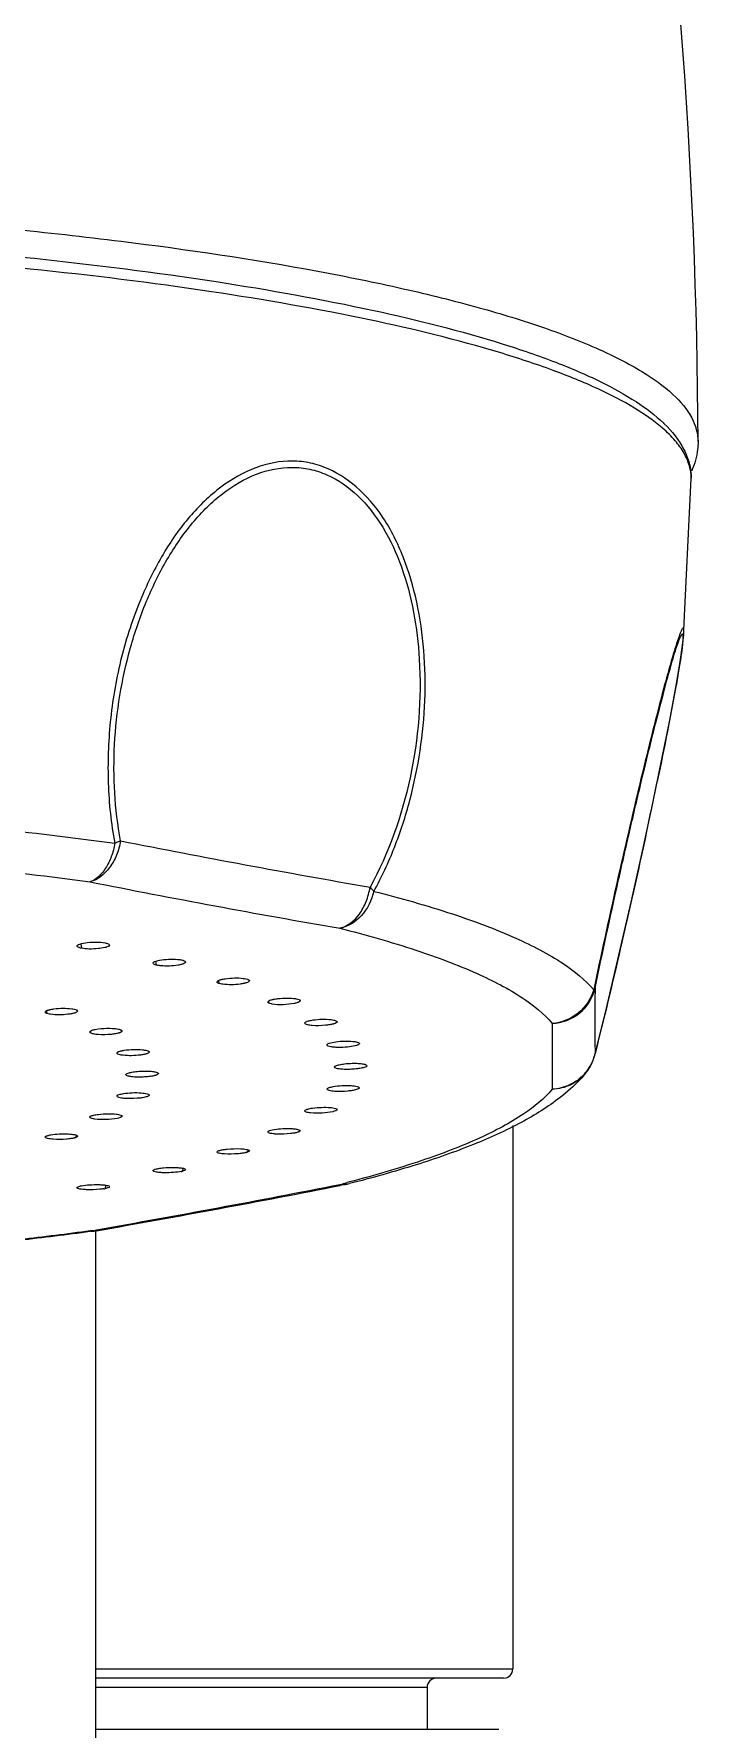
# Model space of a CAD drawing. Extents: x 0 to 1128, y 0 to 827.
# Drawn here: x 282.35 to 296.68, y 470.05 to 506.65 of the extents above; entities that cross this region are included whole.
import ezdxf

# ---------------------------------------------------------------- set-up
doc = ezdxf.new("R2010")
doc.units = 0
doc.header["$LTSCALE"] = 10
doc.header["$MEASUREMENT"] = 0
doc.layers.add('DEF_LAYER_ASSEM_MEMBER', color=7, linetype='CONTINUOUS')

msp = doc.modelspace()

# ---------------------------------------------------------------- linework, layer by layer
at = {"layer": 'DEF_LAYER_ASSEM_MEMBER', "color": 7, "linetype": 'Continuous'}
for p, q in [((295.938, 498.249), (295.946, 498.242)), ((295.941, 498.247), (295.946, 498.241)), ((295.946, 498.242), (295.951, 498.237)), ((295.946, 498.241), (295.95, 498.237)), ((296.682, 497.851), (296.682, 497.847)), ((296.548, 497.226), (296.546, 497.222)), ((296.37, 493.644), (296.532, 497.05)), ((296.532, 497.05), (296.532, 497.057)), ((296.355, 493.501), (296.368, 493.625)), ((296.368, 493.625), (296.37, 493.644)), ((283.359, 487.006), (283.372, 486.908)), ((284.973, 486.628), (284.985, 486.546)), ((286.331, 486.211), (286.341, 486.149)), ((288.081, 485.793), (288.093, 485.772)), ((283.266, 485.576), (283.289, 485.549)), ((287.418, 485.723), (287.394, 485.745)), ((287.411, 485.766), (287.418, 485.723)), ((283.567, 485.079), (283.55, 485.097)), ((284.242, 485.135), (284.25, 485.119)), ((288.2, 485.275), (288.19, 485.29)), ((288.885, 485.33), (288.889, 485.318)), ((288.674, 484.813), (288.672, 484.819)), ((289.371, 484.852), (289.371, 484.848)), ((284.14, 484.635), (284.137, 484.643)), ((284.836, 484.671), (284.836, 484.666)), ((288.833, 484.342), (288.833, 484.344)), ((289.533, 484.373), (289.533, 484.371)), ((284.333, 484.178), (284.333, 484.18)), ((285.033, 484.203), (285.033, 484.2)), ((284.136, 483.713), (284.14, 483.725)), ((284.827, 483.723), (284.824, 483.72)), ((284.836, 483.735), (284.832, 483.727)), ((288.672, 483.864), (288.674, 483.874)), ((289.371, 483.893), (289.369, 483.887)), ((283.55, 483.259), (283.567, 483.281)), ((284.224, 483.259), (284.22, 483.257)), ((284.25, 483.281), (284.233, 483.263)), ((288.189, 483.395), (288.2, 483.412)), ((288.871, 483.405), (288.867, 483.402)), ((288.889, 483.423), (288.878, 483.409)), ((287.394, 482.94), (287.418, 482.965)), ((288.059, 482.942), (288.054, 482.94)), ((288.069, 482.946), (288.059, 482.942)), ((288.075, 482.983), (288.069, 482.946)), ((288.093, 482.967), (288.069, 482.946)), ((292.683, 483.079), (292.683, 471.347)), ((283.251, 482.823), (283.239, 482.819)), ((286.954, 482.506), (286.941, 482.502)), ((286.962, 482.557), (286.954, 482.506)), ((285.561, 482.159), (285.551, 482.094)), ((283.892, 481.792), (283.882, 481.719)), ((289.104, 481.814), (288.957, 481.786)), ((283.662, 480.804), (283.563, 480.79)), ((283.683, 466.852), (283.683, 480.809)), ((292.483, 471.147), (283.683, 471.147)), ((290.833, 470.947), (290.833, 470.047)), ((283.683, 470.047), (292.383, 470.047))]:
    msp.add_line(p, q, dxfattribs=at)
at = {"layer": 'DEF_LAYER_ASSEM_MEMBER', "color": 9, "linetype": 'Continuous'}
for p, q in [((295.921, 498.136), (295.908, 498.147)), ((282.618, 485.558), (282.627, 485.501)), ((283.561, 485.113), (283.567, 485.079)), ((284.138, 484.646), (284.14, 484.635)), ((294.452, 484.602), (294.458, 484.632)), ((284.834, 483.738), (284.832, 483.727)), ((284.238, 483.294), (284.233, 483.263)), ((283.259, 482.873), (283.251, 482.823)), ((288.953, 481.809), (289.104, 481.814)), ((289.161, 481.862), (289.105, 481.848)), ((283.558, 480.805), (283.659, 480.823)), ((283.662, 480.804), (283.558, 480.805)), ((283.659, 480.823), (283.696, 480.83)), ((283.683, 471.347), (292.683, 471.347)), ((290.833, 470.947), (283.683, 470.947))]:
    msp.add_line(p, q, dxfattribs=at)
at = {"layer": 'DEF_LAYER_ASSEM_MEMBER', "color": 7, "linetype": 'Continuous'}
for points in [[(295.481, 489.002), (295.705, 490.039), (295.902, 490.992), (296.069, 491.832), (296.202, 492.54), (296.297, 493.096), (296.355, 493.501)], [(294.452, 484.602), (294.703, 485.615), (294.975, 486.761), (295.237, 487.902), (295.481, 489.002)]]:
    msp.add_lwpolyline(points, dxfattribs=at)
for centre, radius, start, end in [((175.174, 497.364), 121.509, 0.22993, 17.23064), ((293.478, 484.85), 1.006, 320.5035, 338.1614), ((293.481, 484.848), 1.002, 338.2207, 345.7738), ((283.12, 483.205), 0.405, 286.2146, 287.1734), ((286.811, 482.953), 0.47, 285.3071, 286.1691), ((236.593, 749.215), 272.508, 279.95442, 281.07876), ((285.372, 482.826), 0.753, 281.9698, 282.5934), ((285.421, 482.603), 0.525, 282.701, 284.3944), ((288.911, 482.796), 1, 281.1091, 284.217), ((283.712, 482.582), 0.879, 279.3932, 281.1466), ((283.527, 481.795), 1, 277.7692, 279.9513), ((291.033, 470.947), 0.2, 90, 180), ((292.483, 471.347), 0.2, 270, 0)]:
    msp.add_arc(centre, radius, start, end, dxfattribs=at)
at = {"layer": 'DEF_LAYER_ASSEM_MEMBER', "color": 9, "linetype": 'Continuous'}
for centre, radius, start, end in [((298.334, 492.9), 2.194, 158.8599, 159.5982), ((157.982, 519.153), 140.766, 347.79408, 348.27354), ((330.835, 724.989), 240.325, 258.81487, 260.12054), ((330.273, 724.592), 240.824, 258.81487, 260.12054), ((369.072, 485.34), 74.617, 179.45664, 180.54336), ((370.71, 484.555), 77.18, 179.45926, 179.99738), ((361.483, 484.548), 67.952, 179.99082, 180.57615), ((293.497, 484.856), 0.987, 317.1277, 332.0329), ((293.503, 484.851), 0.98, 332.0973, 345.307), ((293.519, 484.847), 0.964, 345.3341, 347.1206), ((236.675, 747.979), 271.256, 279.98226, 281.1119), ((281.561, 510.987), 30.101, 284.2164, 284.5156), ((289, 482.453), 0.647, 265.8193, 279.27), ((289.002, 482.438), 0.631, 279.3241, 284.1759), ((283.615, 481.304), 0.502, 263.4887, 275.4696), ((283.615, 481.292), 0.49, 275.5255, 279.923)]:
    msp.add_arc(centre, radius, start, end, dxfattribs=at)
at = {"layer": 'DEF_LAYER_ASSEM_MEMBER', "color": 7, "linetype": 'Continuous'}
for points, start_tangent, end_tangent in [([(268.683, 503.053), (274.143, 502.953), (279.393, 502.657), (284.231, 502.177), (288.473, 501.53), (290.319, 501.152), (291.955, 500.742), (293.369, 500.304), (294.544, 499.842), (295.471, 499.362), (296.14, 498.867), (296.545, 498.361), (296.682, 497.851)], (1, 0), (0.004106, -0.999992)), ([(241.426, 498.247), (242.016, 498.708), (242.795, 499.147), (243.755, 499.562), (244.894, 499.957), (247.682, 500.682), (251.086, 501.304), (255.009, 501.808), (259.335, 502.178), (268.683, 502.481), (278.031, 502.178), (282.358, 501.808), (286.28, 501.304), (289.684, 500.681), (292.472, 499.957), (293.611, 499.562), (294.571, 499.146), (295.35, 498.708), (295.941, 498.247)], (0.720362, 0.693598), (0.720348, -0.693613)), ([(295.951, 498.237), (296.376, 497.679), (296.492, 497.378), (296.532, 497.059)], (0.717133, -0.696936), (0, -1)), ([(296.682, 497.846), (296.673, 497.683), (296.548, 497.226)], (0, -1), (-0.404535, -0.914523)), ([(283.277, 486.954), (283.29, 486.977), (283.334, 487), (283.499, 487.033)], (-0.176609, 0.984281), (0.993513, 0.113721)), ([(283.372, 486.908), (283.304, 486.929), (283.277, 486.954)], (-0.980888, 0.194571), (-0.176609, 0.984281)), ([(283.737, 486.9), (283.541, 486.892), (283.372, 486.908)], (-0.994905, -0.100818), (-0.981029, 0.193861)), ([(283.499, 487.033), (283.704, 487.043), (283.882, 487.027)], (0.993513, 0.113721), (0.980999, -0.194012)), ([(283.914, 486.933), (283.878, 486.923), (283.737, 486.9)], (-0.947434, -0.319952), (-0.994905, -0.100818)), ([(283.882, 487.027), (283.906, 487.021)], (0.980858, -0.194727), (0.969514, -0.245037)), ([(283.906, 487.021), (283.961, 487), (283.977, 486.975)], (0.969514, -0.245037), (-0.176705, -0.984264)), ([(283.931, 486.94), (283.914, 486.933)], (-0.925892, -0.377789), (-0.947434, -0.319952)), ([(283.977, 486.975), (283.973, 486.966), (283.931, 486.94)], (-0.176705, -0.984264), (-0.925892, -0.377789)), ([(284.918, 486.584), (284.952, 486.62), (285.057, 486.65)], (-0.17607, 0.984378), (0.981991, 0.188927)), ([(284.985, 486.546), (284.937, 486.563), (284.918, 486.584)], (-0.968666, 0.248366), (-0.17607, 0.984378)), ([(285.081, 486.53), (285.054, 486.533), (284.985, 486.546)], (-0.99505, 0.099372), (-0.968899, 0.247456)), ([(285.057, 486.65), (285.25, 486.672), (285.449, 486.668)], (0.981991, 0.188927), (0.99564, -0.09328)), ([(285.458, 486.543), (285.27, 486.525), (285.081, 486.53)], (-0.98587, -0.167512), (-0.99505, 0.099372)), ([(285.449, 486.668), (285.478, 486.665), (285.551, 486.652)], (0.99564, -0.09328), (0.96885, -0.247649)), ([(285.554, 486.566), (285.533, 486.56), (285.458, 486.543)], (-0.949276, -0.314444), (-0.98587, -0.167512)), ([(285.551, 486.652), (285.571, 486.646)], (0.968615, -0.248565), (0.949179, -0.314737)), ([(285.618, 486.608), (285.599, 486.586), (285.554, 486.566)], (-0.177462, -0.984128), (-0.949276, -0.314444)), ([(285.571, 486.646), (285.586, 486.64), (285.614, 486.621)], (0.949179, -0.314737), (0.57999, -0.814623)), ([(285.614, 486.621), (285.618, 486.608)], (0.57999, -0.814623), (-0.177462, -0.984128)), ([(286.298, 486.179), (286.314, 486.204), (286.371, 486.229)], (-0.177309, 0.984155), (0.957057, 0.2899)), ([(286.341, 486.149), (286.323, 486.156), (286.298, 486.179)], (-0.947084, 0.320986), (-0.177309, 0.984155)), ([(286.424, 486.131), (286.4, 486.135), (286.341, 486.149)], (-0.991147, 0.132768), (-0.947503, 0.319745)), ([(286.371, 486.229), (286.393, 486.235), (286.473, 486.251)], (0.957057, 0.2899), (0.98826, 0.152784)), ([(286.473, 486.251), (286.673, 486.267), (286.864, 486.259)], (0.98826, 0.152784), (0.992066, -0.125715)), ([(286.905, 486.155), (286.882, 486.15), (286.799, 486.135)], (-0.967446, -0.253076), (-0.990914, -0.134495)), ([(286.864, 486.259), (286.891, 486.255), (286.954, 486.24)], (0.992066, -0.125715), (0.947414, -0.32001)), ([(286.997, 486.205), (286.971, 486.179), (286.905, 486.155)], (-0.176304, -0.984336), (-0.967446, -0.253076)), ([(286.954, 486.24), (286.97, 486.234)], (0.946992, -0.321256), (0.91024, -0.41408)), ([(286.97, 486.234), (286.981, 486.228), (286.997, 486.209)], (0.91024, -0.41408), (0.095171, -0.995461)), ([(286.997, 486.209), (286.997, 486.207), (286.997, 486.205)], (0.095171, -0.995461), (-0.176304, -0.984336)), ([(286.799, 486.135), (286.605, 486.121), (286.424, 486.131)], (-0.990914, -0.134495), (-0.991147, 0.132768)), ([(287.394, 485.745), (287.418, 485.775), (287.496, 485.802)], (-0.184861, 0.982765), (0.97225, 0.233946)), ([(287.496, 485.802), (287.521, 485.807), (287.609, 485.821)], (0.97225, 0.233946), (0.992566, 0.121709)), ([(287.609, 485.821), (287.813, 485.833), (287.993, 485.821)], (0.992566, 0.121709), (0.986382, -0.164469)), ([(287.993, 485.821), (288.016, 485.816), (288.069, 485.8)], (0.986382, -0.164469), (0.905412, -0.424534)), ([(288.069, 485.8), (288.081, 485.793)], (0.904557, -0.426354), (0.825046, -0.565066)), ([(282.589, 485.529), (282.608, 485.555), (282.669, 485.579)], (-0.178698, 0.983904), (0.964628, 0.263615)), ([(282.627, 485.501), (282.612, 485.507), (282.589, 485.529)], (-0.939267, 0.343187), (-0.178698, 0.983904)), ([(282.708, 485.482), (282.684, 485.486), (282.627, 485.501)], (-0.989166, 0.1468), (-0.939561, 0.342381)), ([(282.669, 485.579), (282.692, 485.584), (282.774, 485.599)], (0.964628, 0.263615), (0.990831, 0.135109)), ([(283.08, 485.482), (282.886, 485.471), (282.708, 485.482)], (-0.99317, -0.116672), (-0.989166, 0.1468)), ([(282.774, 485.599), (282.976, 485.613), (283.165, 485.602)], (0.990831, 0.135109), (0.990295, -0.138981)), ([(283.189, 485.5), (283.165, 485.495), (283.08, 485.482)], (-0.973679, -0.227923), (-0.99317, -0.116672)), ([(283.165, 485.602), (283.19, 485.598), (283.251, 485.583)], (0.990295, -0.138981), (0.939458, -0.342665)), ([(283.289, 485.549), (283.261, 485.523), (283.189, 485.5)], (-0.174453, -0.984666), (-0.973679, -0.227923)), ([(283.251, 485.583), (283.266, 485.576)], (0.939162, -0.343475), (0.896178, -0.443694)), ([(287.489, 485.703), (287.467, 485.708), (287.418, 485.723)], (-0.984922, 0.173001), (-0.905593, 0.424148)), ([(287.97, 485.717), (287.724, 485.69), (287.489, 485.703)], (-0.978723, -0.205184), (-0.984922, 0.173001)), ([(288.053, 485.741), (288.036, 485.734), (287.97, 485.717)], (-0.922307, -0.386458), (-0.978723, -0.205184)), ([(288.093, 485.772), (288.09, 485.764), (288.053, 485.741)], (-0.170645, -0.985333), (-0.922307, -0.386458)), ([(283.55, 485.097), (283.551, 485.106), (283.587, 485.131)], (-0.184072, 0.982913), (0.920952, 0.389677)), ([(283.732, 485.045), (283.63, 485.058), (283.567, 485.079)], (-0.997089, 0.07625), (-0.868335, 0.495978)), ([(283.587, 485.131), (283.603, 485.138), (283.668, 485.155)], (0.920952, 0.389677), (0.979643, 0.200749)), ([(283.668, 485.155), (283.923, 485.18), (284.165, 485.164)], (0.979643, 0.200749), (0.981375, -0.192099)), ([(284.109, 485.062), (284.021, 485.05), (283.732, 485.045)], (-0.98476, -0.173916), (-0.997089, 0.07625)), ([(284.198, 485.084), (284.179, 485.078), (284.109, 485.062)], (-0.943923, -0.330166), (-0.98476, -0.173916)), ([(284.165, 485.164), (284.186, 485.159), (284.233, 485.142)], (0.981375, -0.192099), (0.868065, -0.496451)), ([(284.25, 485.119), (284.235, 485.101), (284.198, 485.084)], (-0.17205, -0.985088), (-0.943923, -0.330166)), ([(284.233, 485.142), (284.242, 485.135)], (0.867294, -0.497797), (0.74525, -0.666785)), ([(288.189, 485.29), (288.2, 485.309), (288.237, 485.329)], (-0.18067, 0.983544), (0.935598, 0.353067)), ([(288.352, 485.241), (288.256, 485.254), (288.2, 485.275)], (-0.996542, 0.083094), (-0.810952, 0.585112)), ([(288.237, 485.329), (288.255, 485.335), (288.324, 485.352)], (0.935598, 0.353067), (0.981861, 0.189605)), ([(288.324, 485.352), (288.515, 485.374), (288.714, 485.373)], (0.981861, 0.189605), (0.997355, -0.072687)), ([(288.73, 485.256), (288.64, 485.245), (288.352, 485.241)], (-0.986099, -0.166161), (-0.996542, 0.083094)), ([(288.714, 485.373), (288.818, 485.359), (288.878, 485.337)], (0.997355, -0.072687), (0.810524, -0.585705)), ([(288.825, 485.278), (288.805, 485.272), (288.73, 485.256)], (-0.95249, -0.304571), (-0.986099, -0.166161)), ([(288.889, 485.318), (288.871, 485.298), (288.825, 485.278)], (-0.175975, -0.984395), (-0.95249, -0.304571)), ([(288.878, 485.337), (288.885, 485.33)], (0.808505, -0.58849), (0.610269, -0.792194)), ([(284.136, 484.643), (284.151, 484.665), (284.201, 484.686)], (-0.174557, 0.984647), (0.957979, 0.28684)), ([(284.201, 484.686), (284.222, 484.692), (284.298, 484.707)], (0.957979, 0.28684), (0.988307, 0.152478)), ([(284.298, 484.707), (284.494, 484.724), (284.688, 484.718)], (0.988307, 0.152478), (0.994721, -0.102617)), ([(284.688, 484.718), (284.783, 484.701), (284.832, 484.678)], (0.994721, -0.102617), (0.648849, -0.760917)), ([(288.672, 484.819), (288.682, 484.838), (288.719, 484.857), (288.86, 484.889), (289.051, 484.904), (289.233, 484.898)], (-0.173598, 0.984817), (0.994671, -0.1031)), ([(289.28, 484.802), (289.113, 484.775), (288.916, 484.768), (288.827, 484.772), (288.753, 484.782), (288.701, 484.796), (288.674, 484.813)], (-0.969799, -0.243907), (-0.564624, 0.825349)), ([(289.233, 484.898), (289.325, 484.882), (289.369, 484.859)], (0.994671, -0.1031), (0.563507, -0.826111)), ([(289.349, 484.826), (289.336, 484.82), (289.28, 484.802)], (-0.874979, -0.484161), (-0.969799, -0.243907)), ([(289.371, 484.848), (289.369, 484.843), (289.349, 484.826)], (-0.179812, -0.983701), (-0.874979, -0.484161)), ([(289.369, 484.859), (289.371, 484.855), (289.371, 484.852)], (0.558253, -0.829671), (0.104276, -0.994548)), ([(284.272, 484.597), (284.185, 484.613), (284.14, 484.635)], (-0.99338, 0.114878), (-0.64973, 0.760165)), ([(284.648, 484.603), (284.455, 484.589), (284.272, 484.597)], (-0.991388, -0.130956), (-0.99338, 0.114878)), ([(284.752, 484.622), (284.729, 484.616), (284.648, 484.603)], (-0.96895, -0.247255), (-0.991388, -0.130956)), ([(284.836, 484.666), (284.812, 484.643), (284.752, 484.622)], (-0.179839, -0.983696), (-0.96895, -0.247255)), ([(284.832, 484.678), (284.834, 484.675), (284.836, 484.671)], (0.646341, -0.763049), (0.262936, -0.964813)), ([(288.833, 484.344), (288.86, 484.37), (288.936, 484.394), (289.049, 484.413), (289.183, 484.423), (289.317, 484.424), (289.43, 484.415), (289.506, 484.397), (289.533, 484.373)], (0.004426, 0.99999), (0.003476, -0.999994)), ([(289.531, 484.366), (289.493, 484.341), (289.412, 484.319), (289.299, 484.302), (289.17, 484.293), (289.043, 484.293), (288.935, 484.302), (288.862, 484.319), (288.833, 484.342)], (-0.486858, -0.873481), (-0.178806, 0.983884)), ([(289.533, 484.371), (289.532, 484.368), (289.531, 484.366)], (-0.149673, -0.988736), (-0.486858, -0.873481)), ([(284.333, 484.18), (284.36, 484.206), (284.436, 484.229), (284.549, 484.247), (284.683, 484.256), (284.817, 484.256), (284.93, 484.245), (285.006, 484.227), (285.033, 484.203)], (0.002688, 0.999996), (0.001736, -0.999998)), ([(285.031, 484.196), (284.993, 484.171), (284.912, 484.15), (284.8, 484.134), (284.67, 484.126), (284.543, 484.127), (284.435, 484.137), (284.362, 484.155), (284.333, 484.178)], (-0.488118, -0.872778), (-0.178854, 0.983876)), ([(285.033, 484.2), (285.032, 484.198), (285.031, 484.196)], (-0.150012, -0.988684), (-0.488118, -0.872778)), ([(288.805, 483.921), (288.993, 483.943), (289.191, 483.943)], (0.983582, 0.18046), (0.998278, -0.058668)), ([(294.254, 484.211), (294.131, 484.071), (293.705, 483.686)], (-0.636719, -0.771096), (-0.788662, -0.614827)), ([(284.29, 483.667), (284.18, 483.685), (284.149, 483.698), (284.136, 483.713)], (-0.995985, 0.089518), (-0.173766, 0.984787)), ([(284.14, 483.725), (284.187, 483.749), (284.278, 483.77)], (0.649663, 0.760222), (0.986547, 0.163475)), ([(284.278, 483.77), (284.468, 483.789), (284.665, 483.786)], (0.986547, 0.163475), (0.997185, -0.074982)), ([(284.669, 483.678), (284.577, 483.668), (284.29, 483.667)], (-0.989982, -0.141197), (-0.995985, 0.089518)), ([(284.665, 483.786), (284.793, 483.766), (284.826, 483.752), (284.836, 483.735)], (0.997185, -0.074982), (-0.173981, -0.984749)), ([(284.824, 483.72), (284.766, 483.697), (284.669, 483.678)], (-0.81736, -0.576128), (-0.989982, -0.141197)), ([(284.832, 483.727), (284.83, 483.725), (284.827, 483.723)], (-0.650496, -0.75951), (-0.782066, -0.623195)), ([(288.836, 483.819), (288.718, 483.837), (288.685, 483.85), (288.672, 483.864)], (-0.99742, 0.071782), (-0.17578, 0.984429)), ([(288.674, 483.874), (288.717, 483.899), (288.805, 483.921)], (0.564481, 0.825446), (0.983582, 0.18046)), ([(289.214, 483.836), (289.123, 483.824), (288.836, 483.819)], (-0.987423, -0.158099), (-0.99742, 0.071782)), ([(293.705, 483.686), (292.866, 483.148), (291.833, 482.671), (290.595, 482.232), (289.157, 481.826)], (-0.788662, -0.614827), (-0.969371, -0.2456)), ([(289.191, 483.943), (289.326, 483.925), (289.361, 483.91), (289.371, 483.893)], (0.998278, -0.058668), (-0.173096, -0.984905)), ([(289.362, 483.88), (289.308, 483.856), (289.214, 483.836)], (-0.777684, -0.628655), (-0.987423, -0.158099)), ([(289.369, 483.887), (289.366, 483.884), (289.362, 483.88)], (-0.565537, -0.824723), (-0.777684, -0.628655)), ([(283.661, 483.22), (283.581, 483.237), (283.55, 483.259)], (-0.991257, 0.131947), (-0.169047, 0.985608)), ([(283.567, 483.281), (283.633, 483.304), (283.739, 483.322)], (0.868296, 0.496046), (0.992604, 0.121401)), ([(284.144, 483.235), (283.904, 483.211), (283.661, 483.22)], (-0.980108, -0.198465), (-0.991257, 0.131947)), ([(283.739, 483.322), (283.937, 483.334), (284.123, 483.326)], (0.992604, 0.121401), (0.99345, -0.114265)), ([(284.123, 483.326), (284.219, 483.307), (284.25, 483.281)], (0.99345, -0.114265), (-0.184472, -0.982838)), ([(284.22, 483.257), (284.205, 483.251), (284.144, 483.235)], (-0.920296, -0.391223), (-0.980108, -0.198465)), ([(284.233, 483.263), (284.229, 483.261), (284.224, 483.259)], (-0.868538, -0.495622), (-0.908605, -0.417657)), ([(288.317, 483.354), (288.225, 483.371), (288.2, 483.382), (288.189, 483.395)], (-0.994708, 0.102741), (-0.168217, 0.98575)), ([(288.2, 483.412), (288.259, 483.436), (288.359, 483.456)], (0.810847, 0.585258), (0.989538, 0.144275)), ([(288.799, 483.38), (288.565, 483.35), (288.317, 483.354)], (-0.973509, -0.228649), (-0.994708, 0.102741)), ([(288.359, 483.456), (288.555, 483.473), (288.746, 483.469)], (0.989538, 0.144275), (0.996144, -0.087734)), ([(288.746, 483.469), (288.854, 483.45), (288.889, 483.423)], (0.996144, -0.087734), (-0.180687, -0.983541)), ([(288.867, 483.402), (288.854, 483.397), (288.799, 483.38)], (-0.890468, -0.455045), (-0.973509, -0.228649)), ([(288.878, 483.409), (288.875, 483.407), (288.871, 483.405)], (-0.81123, -0.584727), (-0.872824, -0.488035)), ([(282.589, 482.829), (282.591, 482.836), (282.603, 482.848), (282.627, 482.859)], (-0.177572, 0.984108), (0.939288, 0.343129)), ([(282.627, 482.859), (282.644, 482.864), (282.712, 482.88)], (0.93954, 0.34244), (0.984955, 0.17281)), ([(282.712, 482.88), (282.895, 482.899), (283.092, 482.899)], (0.984955, 0.17281), (0.998548, -0.053861)), ([(283.092, 482.899), (283.222, 482.884), (283.263, 482.873), (283.286, 482.859)], (0.998548, -0.053861), (0.648649, -0.761088)), ([(283.289, 482.849), (283.278, 482.836), (283.251, 482.823)], (-0.178765, -0.983892), (-0.939378, -0.342884)), ([(283.286, 482.859), (283.288, 482.856), (283.289, 482.853)], (0.648649, -0.761088), (0.230209, -0.973141)), ([(283.289, 482.853), (283.289, 482.851), (283.289, 482.849)], (0.230209, -0.973141), (-0.178765, -0.983892)), ([(287.597, 482.895), (287.516, 482.901), (287.452, 482.911), (287.41, 482.924), (287.394, 482.94)], (-0.999215, 0.03961), (-0.173697, 0.984799)), ([(287.418, 482.965), (287.432, 482.971), (287.492, 482.987)], (0.905529, 0.424284), (0.977673, 0.21013)), ([(287.492, 482.987), (287.667, 483.011), (287.867, 483.016)], (0.977673, 0.21013), (0.999681, -0.025271)), ([(287.972, 482.919), (287.888, 482.907), (287.597, 482.895)], (-0.983202, -0.182519), (-0.999215, 0.03961)), ([(287.867, 483.016), (287.899, 483.015), (287.984, 483.008)], (0.999681, -0.025271), (0.992579, -0.121599)), ([(288.054, 482.94), (288.037, 482.934), (287.972, 482.919)], (-0.939603, -0.342266), (-0.983202, -0.182519)), ([(287.984, 483.008), (288.067, 482.991), (288.093, 482.967)], (0.992579, -0.121599), (-0.185785, -0.98259)), ([(282.763, 482.784), (282.638, 482.801), (282.603, 482.814), (282.589, 482.829)], (-0.997514, 0.070473), (-0.177572, 0.984108)), ([(283.141, 482.798), (283.052, 482.787), (282.763, 482.784)], (-0.988919, -0.148456), (-0.997514, 0.070473)), ([(283.233, 482.817), (283.213, 482.811), (283.141, 482.798)], (-0.959893, -0.280368), (-0.988919, -0.148456)), ([(286.298, 482.508), (286.307, 482.523), (286.341, 482.539)], (-0.177708, 0.984083), (0.947124, 0.320867)), ([(286.462, 482.466), (286.344, 482.482), (286.311, 482.494), (286.298, 482.508)], (-0.997787, 0.066489), (-0.177708, 0.984083)), ([(286.341, 482.539), (286.359, 482.544), (286.429, 482.56)], (0.947463, 0.319865), (0.985935, 0.167127)), ([(286.429, 482.56), (286.516, 482.571), (286.811, 482.58)], (0.985935, 0.167127), (0.998711, -0.050759)), ([(286.811, 482.58), (286.932, 482.566), (286.971, 482.556), (286.993, 482.544)], (0.998711, -0.050759), (0.705321, -0.708888)), ([(286.935, 482.5), (286.915, 482.495), (286.84, 482.481)], (-0.964292, -0.264841), (-0.989449, -0.144884)), ([(286.997, 482.533), (286.985, 482.519), (286.954, 482.506)], (-0.176942, -0.984221), (-0.947198, -0.32065)), ([(286.993, 482.544), (286.995, 482.541), (286.997, 482.538)], (0.705321, -0.708888), (0.293611, -0.955925)), ([(286.997, 482.538), (286.997, 482.536), (286.997, 482.533)], (0.293611, -0.955925), (-0.176942, -0.984221)), ([(284.918, 482.105), (284.934, 482.124), (284.985, 482.142)], (-0.176659, 0.984272), (0.968693, 0.248261)), ([(284.985, 482.142), (285.006, 482.147), (285.085, 482.16)], (0.968872, 0.24756), (0.991305, 0.131588)), ([(285.085, 482.16), (285.146, 482.167), (285.344, 482.176)], (0.991305, 0.131588), (0.999998, -0.002084)), ([(285.344, 482.176), (285.455, 482.172), (285.544, 482.162), (285.601, 482.147), (285.618, 482.128)], (0.999998, -0.002084), (-0.175635, -0.984455)), ([(285.618, 482.128), (285.599, 482.111), (285.551, 482.094)], (-0.175635, -0.984455), (-0.968732, -0.248109)), ([(286.84, 482.481), (286.75, 482.471), (286.462, 482.466)], (-0.989449, -0.144884), (-0.997787, 0.066489)), ([(283.277, 481.737), (283.3, 481.759), (283.372, 481.779)], (-0.180003, 0.983666), (0.980907, 0.194478)), ([(283.372, 481.779), (283.545, 481.8), (283.745, 481.805)], (0.98101, 0.193955), (0.999662, -0.025981)), ([(283.745, 481.805), (283.841, 481.799), (283.916, 481.789), (283.963, 481.775), (283.977, 481.758)], (0.999662, -0.025981), (-0.176596, -0.984283)), ([(283.977, 481.758), (283.95, 481.738), (283.882, 481.719)], (-0.176596, -0.984283), (-0.980929, -0.194364)), ([(285.164, 482.061), (285.067, 482.065), (284.989, 482.075), (284.938, 482.088), (284.918, 482.105)], (-0.999865, 0.016428), (-0.176659, 0.984272)), ([(285.528, 482.089), (285.36, 482.067), (285.164, 482.061)], (-0.978129, -0.208), (-0.999865, 0.016428)), ([(283.482, 481.695), (283.4, 481.701), (283.335, 481.71), (283.293, 481.723), (283.277, 481.737)], (-0.999152, 0.041173), (-0.180003, 0.983666)), ([(283.855, 481.715), (283.772, 481.704), (283.482, 481.695)], (-0.986504, -0.163735), (-0.999152, 0.041173)), ([(283.563, 480.79), (282.038, 480.6), (277.084, 480.158)], (-0.991002, -0.133846), (-0.997862, -0.065352))]:
    msp.add_spline(points, degree=3, dxfattribs=dict(at, start_tangent=start_tangent, end_tangent=end_tangent))
at = {"layer": 'DEF_LAYER_ASSEM_MEMBER', "color": 9, "linetype": 'Continuous'}
for points, start_tangent, end_tangent in [([(295.908, 498.147), (295.313, 498.572), (294.526, 498.987), (293.552, 499.388), (292.4, 499.771), (289.591, 500.478), (286.181, 501.085), (282.267, 501.577), (277.962, 501.939), (268.683, 502.235)], (-0.756851, 0.653587), (-1, 0)), ([(296.532, 497.057), (296.494, 497.329), (296.379, 497.6), (296.188, 497.869), (295.921, 498.136)], (0, 1), (-0.75345, 0.657505)), ([(284.217, 489.229), (284.088, 491.311), (284.432, 493.402), (284.771, 494.389), (285.219, 495.298), (285.772, 496.095), (286.086, 496.437), (286.424, 496.731), (287.153, 497.147), (287.921, 497.294), (288.301, 497.253), (288.668, 497.134), (289.333, 496.683), (289.876, 495.999), (290.278, 495.145), (290.664, 493.155)], (-0.182569, 0.983193), (0.061213, -0.998125)), ([(289.684, 488.138), (290.128, 489.086), (290.461, 490.107), (290.784, 492.26), (290.762, 493.341), (290.608, 494.386), (290.316, 495.359), (289.88, 496.211), (289.299, 496.875), (288.601, 497.301), (288.22, 497.405), (287.828, 497.428), (287.041, 497.247), (286.296, 496.798), (285.631, 496.134), (285.07, 495.306), (284.619, 494.364)], (0.487285, 0.873243), (-0.37292, -0.927864)), ([(284.619, 494.364), (284.218, 493.113), (283.995, 491.799), (283.951, 490.471), (284.094, 489.178)], (-0.37292, -0.927864), (0.195493, -0.980705)), ([(296.278, 493.665), (296.128, 493.197), (295.929, 492.483), (295.699, 491.587), (295.449, 490.567), (294.928, 488.317), (294.43, 486.008)], (-0.348863, -0.937174), (-0.201369, -0.979515)), ([(294.458, 486.047), (294.951, 488.32), (295.208, 489.45), (295.463, 490.532), (295.708, 491.533), (295.933, 492.411), (296.126, 493.11), (296.27, 493.556)], (0.204485, 0.97887), (0.355127, 0.934818)), ([(296.356, 493.621), (296.344, 493.462), (296.313, 493.218), (296.262, 492.899), (296.196, 492.515), (296.022, 491.596), (295.809, 490.544)], (-0.007219, -0.999974), (-0.203143, -0.979149)), ([(296.27, 493.556), (296.289, 493.606), (296.307, 493.644), (296.322, 493.671), (296.334, 493.686), (296.344, 493.688), (296.35, 493.678), (296.354, 493.656), (296.356, 493.621)], (0.355127, 0.934818), (-0.007219, -0.999974)), ([(296.376, 493.764), (296.374, 493.796), (296.37, 493.816), (296.363, 493.824), (296.353, 493.82), (296.34, 493.804), (296.325, 493.777), (296.308, 493.74), (296.288, 493.691)], (-0.011902, 0.999929), (-0.360915, -0.932599)), ([(296.37, 493.644), (296.373, 493.68), (296.376, 493.764)], (0.087585, 0.996157), (-0.011902, 0.999929)), ([(290.664, 493.155), (290.466, 490.591), (289.601, 488.228)], (0.061213, -0.998125), (-0.480943, -0.876752)), ([(272.636, 490.06), (278.652, 489.748), (284.094, 489.178)], (0.999593, -0.02853), (0.990821, -0.135181)), ([(272.498, 489.194), (278.305, 488.893), (283.558, 488.343)], (0.999593, -0.028531), (0.990821, -0.135181)), ([(284.217, 489.229), (284.129, 488.919), (283.979, 488.65), (283.558, 488.343)], (-0.161109, -0.986937), (-0.968641, -0.248465)), ([(284.094, 489.178), (284.016, 488.887), (283.892, 488.636), (283.558, 488.343)], (-0.169963, -0.98545), (-0.946793, -0.321842)), ([(284.217, 489.229), (284.188, 489.216), (284.094, 489.178)], (-0.909554, -0.415585), (-0.93609, -0.351761)), ([(295.565, 489.392), (295.003, 486.886), (294.458, 484.632)], (-0.211185, -0.977446), (-0.245603, -0.969371)), ([(288.953, 487.34), (289.371, 487.648), (289.517, 487.917), (289.601, 488.228)], (0.968182, 0.250247), (0.149454, 0.988769)), ([(289.684, 488.139), (289.409, 487.61), (288.953, 487.34)], (-0.231348, -0.972871), (-0.980589, -0.196077)), ([(289.684, 488.139), (289.665, 488.16), (289.601, 488.228)], (-0.639611, 0.768699), (-0.712136, 0.702042)), ([(289.684, 488.138), (291.38, 487.65), (292.748, 487.126), (293.77, 486.577), (294.43, 486.008)], (0.969371, -0.2456), (0.636716, -0.771098)), ([(288.953, 487.34), (290.59, 486.868), (291.911, 486.363), (292.898, 485.832), (293.534, 485.283)], (0.969371, -0.2456), (0.636719, -0.771096)), ([(293.534, 485.283), (294.127, 485.513), (294.458, 486.047)], (0.998743, 0.05013), (0.223553, 0.974692)), ([(294.43, 486.008), (294.093, 485.508), (293.534, 485.283)], (-0.286247, -0.958156), (-0.996787, -0.0801)), ([(294.458, 486.047), (294.439, 486.017), (294.43, 486.008)], (-0.352005, -0.935998), (-0.755183, -0.655514)), ([(294.254, 484.211), (293.933, 483.96), (293.534, 483.865)], (-0.63684, -0.770996), (-0.999729, -0.023266)), ([(294.221, 484.184), (293.909, 483.958), (293.534, 483.865)], (-0.680561, -0.732692), (-0.998701, -0.05095)), ([(293.534, 483.865), (292.921, 483.332), (291.979, 482.816), (290.72, 482.324), (289.161, 481.862)], (-0.636719, -0.771096), (-0.967581, -0.252561)), ([(283.558, 480.805), (282.059, 480.616), (277.176, 480.174)], (-0.990821, -0.135181), (-0.997781, -0.066579))]:
    msp.add_spline(points, degree=3, dxfattribs=dict(at, start_tangent=start_tangent, end_tangent=end_tangent))

doc.saveas('drawing.dxf')
